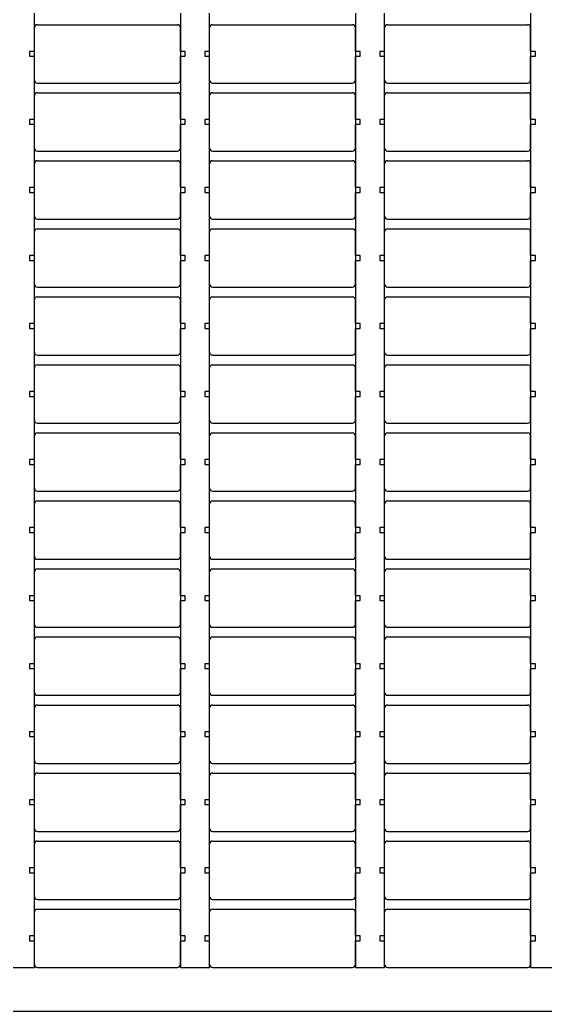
# Model space of a CAD drawing. Extents: x 0 to 438, y 0 to 206.
# Drawn here: x 120 to 174, y 0 to 102 of the extents above; entities that cross this region are included whole.
import ezdxf

# ---------------------------------------------------------------- set-up
doc = ezdxf.new("R2010")
doc.units = 0
for name, color, linetype in [('PLATE', 7, 'Continuous'), ('SAMPLE', 4, 'Continuous'), ('SEPARATOR', 1, 'Continuous'), ('TAB', 2, 'Continuous')]:
    doc.layers.add(name, color=color, linetype=linetype)

msp = doc.modelspace()

# ---------------------------------------------------------------- linework, layer by layer
at = {"layer": 'PLATE'}
msp.add_lwpolyline([(0, 0), (420, 0), (420, 197), (0, 197)], close=True, dxfattribs=at)
at = {"layer": 'SAMPLE'}
for p, q in [((121.5228, 101.3148), (121.5, 101.2)), ((121.5, 98.75), (121.5, 101.2)), ((121.5879, 101.4121), (121.5228, 101.3148)), ((121.6852, 101.4772), (121.5879, 101.4121)), ((121.8, 101.5), (121.6852, 101.4772)), ((121.8, 101.5), (136.2, 101.5)), ((136.3148, 101.4772), (136.2, 101.5)), ((136.4121, 101.4121), (136.3148, 101.4772)), ((136.4772, 101.3148), (136.4121, 101.4121)), ((136.5, 101.2), (136.4772, 101.3148)), ((136.5, 98.75), (136.5, 101.2)), ((139.5228, 101.3148), (139.5, 101.2)), ((139.5, 98.75), (139.5, 101.2)), ((139.5879, 101.4121), (139.5228, 101.3148)), ((139.6852, 101.4772), (139.5879, 101.4121)), ((139.8, 101.5), (139.6852, 101.4772)), ((139.8, 101.5), (154.2, 101.5)), ((154.3148, 101.4772), (154.2, 101.5)), ((154.4121, 101.4121), (154.3148, 101.4772)), ((154.4772, 101.3148), (154.4121, 101.4121)), ((154.5, 101.2), (154.4772, 101.3148)), ((154.5, 98.75), (154.5, 101.2)), ((157.5228, 101.3148), (157.5, 101.2)), ((157.5, 98.75), (157.5, 101.2)), ((157.5879, 101.4121), (157.5228, 101.3148)), ((157.6852, 101.4772), (157.5879, 101.4121)), ((157.8, 101.5), (157.6852, 101.4772)), ((157.8, 101.5), (172.2, 101.5)), ((172.3148, 101.4772), (172.2, 101.5)), ((172.4121, 101.4121), (172.3148, 101.4772)), ((172.4772, 101.3148), (172.4121, 101.4121)), ((172.5, 101.2), (172.4772, 101.3148)), ((172.5, 98.75), (172.5, 101.2)), ((121.5, 95.8), (121.5, 98.25)), ((136.5, 95.8), (136.5, 98.25)), ((139.5, 95.8), (139.5, 98.25)), ((154.5, 95.8), (154.5, 98.25)), ((157.5, 95.8), (157.5, 98.25)), ((172.5, 95.8), (172.5, 98.25)), ((121.5, 95.8), (121.5228, 95.6852)), ((121.5228, 95.6852), (121.5879, 95.5879)), ((121.5879, 95.5879), (121.6852, 95.5228)), ((121.6852, 95.5228), (121.8, 95.5)), ((121.8, 95.5), (136.2, 95.5)), ((136.2, 95.5), (136.3148, 95.5228)), ((136.3148, 95.5228), (136.4121, 95.5879)), ((136.4121, 95.5879), (136.4772, 95.6852)), ((136.4772, 95.6852), (136.5, 95.8)), ((139.5, 95.8), (139.5228, 95.6852)), ((139.5228, 95.6852), (139.5879, 95.5879)), ((139.5879, 95.5879), (139.6852, 95.5228)), ((139.6852, 95.5228), (139.8, 95.5)), ((139.8, 95.5), (154.2, 95.5)), ((154.2, 95.5), (154.3148, 95.5228)), ((154.3148, 95.5228), (154.4121, 95.5879)), ((154.4121, 95.5879), (154.4772, 95.6852)), ((154.4772, 95.6852), (154.5, 95.8)), ((157.5, 95.8), (157.5228, 95.6852)), ((157.5228, 95.6852), (157.5879, 95.5879)), ((157.5879, 95.5879), (157.6852, 95.5228)), ((157.6852, 95.5228), (157.8, 95.5)), ((157.8, 95.5), (172.2, 95.5)), ((172.2, 95.5), (172.3148, 95.5228)), ((172.3148, 95.5228), (172.4121, 95.5879)), ((172.4121, 95.5879), (172.4772, 95.6852)), ((172.4772, 95.6852), (172.5, 95.8)), ((121.5228, 94.3148), (121.5, 94.2)), ((121.5, 91.75), (121.5, 94.2)), ((121.5879, 94.4121), (121.5228, 94.3148)), ((121.6852, 94.4772), (121.5879, 94.4121)), ((121.8, 94.5), (121.6852, 94.4772)), ((121.8, 94.5), (136.2, 94.5)), ((136.3148, 94.4772), (136.2, 94.5)), ((136.4121, 94.4121), (136.3148, 94.4772)), ((136.4772, 94.3148), (136.4121, 94.4121)), ((136.5, 94.2), (136.4772, 94.3148)), ((136.5, 91.75), (136.5, 94.2)), ((139.5228, 94.3148), (139.5, 94.2)), ((139.5, 91.75), (139.5, 94.2)), ((139.5879, 94.4121), (139.5228, 94.3148)), ((139.6852, 94.4772), (139.5879, 94.4121)), ((139.8, 94.5), (139.6852, 94.4772)), ((139.8, 94.5), (154.2, 94.5)), ((154.3148, 94.4772), (154.2, 94.5)), ((154.4121, 94.4121), (154.3148, 94.4772)), ((154.4772, 94.3148), (154.4121, 94.4121)), ((154.5, 94.2), (154.4772, 94.3148)), ((154.5, 91.75), (154.5, 94.2)), ((157.5228, 94.3148), (157.5, 94.2)), ((157.5, 91.75), (157.5, 94.2)), ((157.5879, 94.4121), (157.5228, 94.3148)), ((157.6852, 94.4772), (157.5879, 94.4121)), ((157.8, 94.5), (157.6852, 94.4772)), ((157.8, 94.5), (172.2, 94.5)), ((172.3148, 94.4772), (172.2, 94.5)), ((172.4121, 94.4121), (172.3148, 94.4772)), ((172.4772, 94.3148), (172.4121, 94.4121)), ((172.5, 94.2), (172.4772, 94.3148)), ((172.5, 91.75), (172.5, 94.2)), ((121.5, 88.8), (121.5, 91.25)), ((136.5, 88.8), (136.5, 91.25)), ((139.5, 88.8), (139.5, 91.25)), ((154.5, 88.8), (154.5, 91.25)), ((157.5, 88.8), (157.5, 91.25)), ((172.5, 88.8), (172.5, 91.25)), ((121.5, 88.8), (121.5228, 88.6852)), ((136.4772, 88.6852), (136.5, 88.8)), ((139.5, 88.8), (139.5228, 88.6852)), ((154.4772, 88.6852), (154.5, 88.8)), ((157.5, 88.8), (157.5228, 88.6852)), ((172.4772, 88.6852), (172.5, 88.8)), ((121.5228, 88.6852), (121.5879, 88.5879)), ((121.5879, 88.5879), (121.6852, 88.5228)), ((121.6852, 88.5228), (121.8, 88.5)), ((121.8, 88.5), (136.2, 88.5)), ((136.2, 88.5), (136.3148, 88.5228)), ((136.3148, 88.5228), (136.4121, 88.5879)), ((136.4121, 88.5879), (136.4772, 88.6852)), ((139.5228, 88.6852), (139.5879, 88.5879)), ((139.5879, 88.5879), (139.6852, 88.5228)), ((139.6852, 88.5228), (139.8, 88.5)), ((139.8, 88.5), (154.2, 88.5)), ((154.2, 88.5), (154.3148, 88.5228)), ((154.3148, 88.5228), (154.4121, 88.5879)), ((154.4121, 88.5879), (154.4772, 88.6852)), ((157.5228, 88.6852), (157.5879, 88.5879)), ((157.5879, 88.5879), (157.6852, 88.5228)), ((157.6852, 88.5228), (157.8, 88.5)), ((157.8, 88.5), (172.2, 88.5)), ((172.2, 88.5), (172.3148, 88.5228)), ((172.3148, 88.5228), (172.4121, 88.5879)), ((172.4121, 88.5879), (172.4772, 88.6852)), ((121.5228, 87.3148), (121.5, 87.2)), ((121.5, 84.75), (121.5, 87.2)), ((121.5879, 87.4121), (121.5228, 87.3148)), ((121.6852, 87.4772), (121.5879, 87.4121)), ((121.8, 87.5), (121.6852, 87.4772)), ((121.8, 87.5), (136.2, 87.5)), ((136.3148, 87.4772), (136.2, 87.5)), ((136.4121, 87.4121), (136.3148, 87.4772)), ((136.4772, 87.3148), (136.4121, 87.4121)), ((136.5, 87.2), (136.4772, 87.3148)), ((136.5, 84.75), (136.5, 87.2)), ((139.5228, 87.3148), (139.5, 87.2)), ((139.5, 84.75), (139.5, 87.2)), ((139.5879, 87.4121), (139.5228, 87.3148)), ((139.6852, 87.4772), (139.5879, 87.4121)), ((139.8, 87.5), (139.6852, 87.4772)), ((139.8, 87.5), (154.2, 87.5)), ((154.3148, 87.4772), (154.2, 87.5)), ((154.4121, 87.4121), (154.3148, 87.4772)), ((154.4772, 87.3148), (154.4121, 87.4121)), ((154.5, 87.2), (154.4772, 87.3148)), ((154.5, 84.75), (154.5, 87.2)), ((157.5228, 87.3148), (157.5, 87.2)), ((157.5, 84.75), (157.5, 87.2)), ((157.5879, 87.4121), (157.5228, 87.3148)), ((157.6852, 87.4772), (157.5879, 87.4121)), ((157.8, 87.5), (157.6852, 87.4772)), ((157.8, 87.5), (172.2, 87.5)), ((172.3148, 87.4772), (172.2, 87.5)), ((172.4121, 87.4121), (172.3148, 87.4772)), ((172.4772, 87.3148), (172.4121, 87.4121)), ((172.5, 87.2), (172.4772, 87.3148)), ((172.5, 84.75), (172.5, 87.2)), ((121.5, 81.8), (121.5, 84.25)), ((136.5, 81.8), (136.5, 84.25)), ((139.5, 81.8), (139.5, 84.25)), ((154.5, 81.8), (154.5, 84.25)), ((157.5, 81.8), (157.5, 84.25)), ((172.5, 81.8), (172.5, 84.25)), ((121.5, 81.8), (121.5228, 81.6852)), ((121.5228, 81.6852), (121.5879, 81.5879)), ((136.4121, 81.5879), (136.4772, 81.6852)), ((136.4772, 81.6852), (136.5, 81.8)), ((139.5, 81.8), (139.5228, 81.6852)), ((139.5228, 81.6852), (139.5879, 81.5879)), ((154.4121, 81.5879), (154.4772, 81.6852)), ((154.4772, 81.6852), (154.5, 81.8)), ((157.5, 81.8), (157.5228, 81.6852)), ((157.5228, 81.6852), (157.5879, 81.5879)), ((172.4121, 81.5879), (172.4772, 81.6852)), ((172.4772, 81.6852), (172.5, 81.8)), ((121.5879, 81.5879), (121.6852, 81.5228)), ((121.6852, 81.5228), (121.8, 81.5)), ((121.8, 81.5), (136.2, 81.5)), ((136.2, 81.5), (136.3148, 81.5228)), ((136.3148, 81.5228), (136.4121, 81.5879)), ((139.5879, 81.5879), (139.6852, 81.5228)), ((139.6852, 81.5228), (139.8, 81.5)), ((139.8, 81.5), (154.2, 81.5)), ((154.2, 81.5), (154.3148, 81.5228)), ((154.3148, 81.5228), (154.4121, 81.5879)), ((157.5879, 81.5879), (157.6852, 81.5228)), ((157.6852, 81.5228), (157.8, 81.5)), ((157.8, 81.5), (172.2, 81.5)), ((172.2, 81.5), (172.3148, 81.5228)), ((172.3148, 81.5228), (172.4121, 81.5879)), ((121.5228, 80.3148), (121.5, 80.2)), ((121.5, 77.75), (121.5, 80.2)), ((121.5879, 80.4121), (121.5228, 80.3148)), ((121.6852, 80.4772), (121.5879, 80.4121)), ((121.8, 80.5), (121.6852, 80.4772)), ((121.8, 80.5), (136.2, 80.5)), ((136.3148, 80.4772), (136.2, 80.5)), ((136.4121, 80.4121), (136.3148, 80.4772)), ((136.4772, 80.3148), (136.4121, 80.4121)), ((136.5, 80.2), (136.4772, 80.3148)), ((136.5, 77.75), (136.5, 80.2)), ((139.5228, 80.3148), (139.5, 80.2)), ((139.5, 77.75), (139.5, 80.2)), ((139.5879, 80.4121), (139.5228, 80.3148)), ((139.6852, 80.4772), (139.5879, 80.4121)), ((139.8, 80.5), (139.6852, 80.4772)), ((139.8, 80.5), (154.2, 80.5)), ((154.3148, 80.4772), (154.2, 80.5)), ((154.4121, 80.4121), (154.3148, 80.4772)), ((154.4772, 80.3148), (154.4121, 80.4121)), ((154.5, 80.2), (154.4772, 80.3148)), ((154.5, 77.75), (154.5, 80.2)), ((157.5228, 80.3148), (157.5, 80.2)), ((157.5, 77.75), (157.5, 80.2)), ((157.5879, 80.4121), (157.5228, 80.3148)), ((157.6852, 80.4772), (157.5879, 80.4121)), ((157.8, 80.5), (157.6852, 80.4772)), ((157.8, 80.5), (172.2, 80.5)), ((172.3148, 80.4772), (172.2, 80.5)), ((172.4121, 80.4121), (172.3148, 80.4772)), ((172.4772, 80.3148), (172.4121, 80.4121)), ((172.5, 80.2), (172.4772, 80.3148)), ((172.5, 77.75), (172.5, 80.2)), ((121.5, 74.8), (121.5, 77.25)), ((136.5, 74.8), (136.5, 77.25)), ((139.5, 74.8), (139.5, 77.25)), ((154.5, 74.8), (154.5, 77.25)), ((157.5, 74.8), (157.5, 77.25)), ((172.5, 74.8), (172.5, 77.25)), ((121.5, 74.8), (121.5228, 74.6852)), ((121.5228, 74.6852), (121.5879, 74.5879)), ((121.5879, 74.5879), (121.6852, 74.5228)), ((121.6852, 74.5228), (121.8, 74.5)), ((121.8, 74.5), (136.2, 74.5)), ((136.2, 74.5), (136.3148, 74.5228)), ((136.3148, 74.5228), (136.4121, 74.5879)), ((136.4121, 74.5879), (136.4772, 74.6852)), ((136.4772, 74.6852), (136.5, 74.8)), ((139.5, 74.8), (139.5228, 74.6852)), ((139.5228, 74.6852), (139.5879, 74.5879)), ((139.5879, 74.5879), (139.6852, 74.5228)), ((139.6852, 74.5228), (139.8, 74.5)), ((139.8, 74.5), (154.2, 74.5)), ((154.2, 74.5), (154.3148, 74.5228)), ((154.3148, 74.5228), (154.4121, 74.5879)), ((154.4121, 74.5879), (154.4772, 74.6852)), ((154.4772, 74.6852), (154.5, 74.8)), ((157.5, 74.8), (157.5228, 74.6852)), ((157.5228, 74.6852), (157.5879, 74.5879)), ((157.5879, 74.5879), (157.6852, 74.5228)), ((157.6852, 74.5228), (157.8, 74.5)), ((157.8, 74.5), (172.2, 74.5)), ((172.2, 74.5), (172.3148, 74.5228)), ((172.3148, 74.5228), (172.4121, 74.5879)), ((172.4121, 74.5879), (172.4772, 74.6852)), ((172.4772, 74.6852), (172.5, 74.8)), ((121.6852, 73.4772), (121.5879, 73.4121)), ((121.8, 73.5), (121.6852, 73.4772)), ((121.8, 73.5), (136.2, 73.5)), ((136.3148, 73.4772), (136.2, 73.5)), ((136.4121, 73.4121), (136.3148, 73.4772)), ((139.6852, 73.4772), (139.5879, 73.4121)), ((139.8, 73.5), (139.6852, 73.4772)), ((139.8, 73.5), (154.2, 73.5)), ((154.3148, 73.4772), (154.2, 73.5)), ((154.4121, 73.4121), (154.3148, 73.4772)), ((157.6852, 73.4772), (157.5879, 73.4121)), ((157.8, 73.5), (157.6852, 73.4772)), ((157.8, 73.5), (172.2, 73.5)), ((172.3148, 73.4772), (172.2, 73.5)), ((172.4121, 73.4121), (172.3148, 73.4772)), ((121.5228, 73.3148), (121.5, 73.2)), ((121.5, 70.75), (121.5, 73.2)), ((121.5879, 73.4121), (121.5228, 73.3148)), ((136.4772, 73.3148), (136.4121, 73.4121)), ((136.5, 73.2), (136.4772, 73.3148)), ((136.5, 70.75), (136.5, 73.2)), ((139.5228, 73.3148), (139.5, 73.2)), ((139.5, 70.75), (139.5, 73.2)), ((139.5879, 73.4121), (139.5228, 73.3148)), ((154.4772, 73.3148), (154.4121, 73.4121)), ((154.5, 73.2), (154.4772, 73.3148)), ((154.5, 70.75), (154.5, 73.2)), ((157.5228, 73.3148), (157.5, 73.2)), ((157.5, 70.75), (157.5, 73.2)), ((157.5879, 73.4121), (157.5228, 73.3148)), ((172.4772, 73.3148), (172.4121, 73.4121)), ((172.5, 73.2), (172.4772, 73.3148)), ((172.5, 70.75), (172.5, 73.2)), ((121.5, 67.8), (121.5, 70.25)), ((136.5, 67.8), (136.5, 70.25)), ((139.5, 67.8), (139.5, 70.25)), ((154.5, 67.8), (154.5, 70.25)), ((157.5, 67.8), (157.5, 70.25)), ((172.5, 67.8), (172.5, 70.25)), ((121.5, 67.8), (121.5228, 67.6852)), ((121.5228, 67.6852), (121.5879, 67.5879)), ((121.5879, 67.5879), (121.6852, 67.5228)), ((121.6852, 67.5228), (121.8, 67.5)), ((121.8, 67.5), (136.2, 67.5)), ((136.2, 67.5), (136.3148, 67.5228)), ((136.3148, 67.5228), (136.4121, 67.5879)), ((136.4121, 67.5879), (136.4772, 67.6852)), ((136.4772, 67.6852), (136.5, 67.8)), ((139.5, 67.8), (139.5228, 67.6852)), ((139.5228, 67.6852), (139.5879, 67.5879)), ((139.5879, 67.5879), (139.6852, 67.5228)), ((139.6852, 67.5228), (139.8, 67.5)), ((139.8, 67.5), (154.2, 67.5)), ((154.2, 67.5), (154.3148, 67.5228)), ((154.3148, 67.5228), (154.4121, 67.5879)), ((154.4121, 67.5879), (154.4772, 67.6852)), ((154.4772, 67.6852), (154.5, 67.8)), ((157.5, 67.8), (157.5228, 67.6852)), ((157.5228, 67.6852), (157.5879, 67.5879)), ((157.5879, 67.5879), (157.6852, 67.5228)), ((157.6852, 67.5228), (157.8, 67.5)), ((157.8, 67.5), (172.2, 67.5)), ((172.2, 67.5), (172.3148, 67.5228)), ((172.3148, 67.5228), (172.4121, 67.5879)), ((172.4121, 67.5879), (172.4772, 67.6852)), ((172.4772, 67.6852), (172.5, 67.8)), ((121.5228, 66.3148), (121.5, 66.2)), ((121.5879, 66.4121), (121.5228, 66.3148)), ((121.6852, 66.4772), (121.5879, 66.4121)), ((121.8, 66.5), (121.6852, 66.4772)), ((121.8, 66.5), (136.2, 66.5)), ((136.3148, 66.4772), (136.2, 66.5)), ((136.4121, 66.4121), (136.3148, 66.4772)), ((136.4772, 66.3148), (136.4121, 66.4121)), ((136.5, 66.2), (136.4772, 66.3148)), ((139.5228, 66.3148), (139.5, 66.2)), ((139.5879, 66.4121), (139.5228, 66.3148)), ((139.6852, 66.4772), (139.5879, 66.4121)), ((139.8, 66.5), (139.6852, 66.4772)), ((139.8, 66.5), (154.2, 66.5)), ((154.3148, 66.4772), (154.2, 66.5)), ((154.4121, 66.4121), (154.3148, 66.4772)), ((154.4772, 66.3148), (154.4121, 66.4121)), ((154.5, 66.2), (154.4772, 66.3148)), ((157.5228, 66.3148), (157.5, 66.2)), ((157.5879, 66.4121), (157.5228, 66.3148)), ((157.6852, 66.4772), (157.5879, 66.4121)), ((157.8, 66.5), (157.6852, 66.4772)), ((157.8, 66.5), (172.2, 66.5)), ((172.3148, 66.4772), (172.2, 66.5)), ((172.4121, 66.4121), (172.3148, 66.4772)), ((172.4772, 66.3148), (172.4121, 66.4121)), ((172.5, 66.2), (172.4772, 66.3148)), ((121.5, 63.75), (121.5, 66.2)), ((136.5, 63.75), (136.5, 66.2)), ((139.5, 63.75), (139.5, 66.2)), ((154.5, 63.75), (154.5, 66.2)), ((157.5, 63.75), (157.5, 66.2)), ((172.5, 63.75), (172.5, 66.2)), ((121.5, 60.8), (121.5, 63.25)), ((136.5, 60.8), (136.5, 63.25)), ((139.5, 60.8), (139.5, 63.25)), ((154.5, 60.8), (154.5, 63.25)), ((157.5, 60.8), (157.5, 63.25)), ((172.5, 60.8), (172.5, 63.25)), ((121.5, 60.8), (121.5228, 60.6852)), ((121.5228, 60.6852), (121.5879, 60.5879)), ((121.5879, 60.5879), (121.6852, 60.5228)), ((121.6852, 60.5228), (121.8, 60.5)), ((121.8, 60.5), (136.2, 60.5)), ((136.2, 60.5), (136.3148, 60.5228)), ((136.3148, 60.5228), (136.4121, 60.5879)), ((136.4121, 60.5879), (136.4772, 60.6852)), ((136.4772, 60.6852), (136.5, 60.8)), ((139.5, 60.8), (139.5228, 60.6852)), ((139.5228, 60.6852), (139.5879, 60.5879)), ((139.5879, 60.5879), (139.6852, 60.5228)), ((139.6852, 60.5228), (139.8, 60.5)), ((139.8, 60.5), (154.2, 60.5)), ((154.2, 60.5), (154.3148, 60.5228)), ((154.3148, 60.5228), (154.4121, 60.5879)), ((154.4121, 60.5879), (154.4772, 60.6852)), ((154.4772, 60.6852), (154.5, 60.8)), ((157.5, 60.8), (157.5228, 60.6852)), ((157.5228, 60.6852), (157.5879, 60.5879)), ((157.5879, 60.5879), (157.6852, 60.5228)), ((157.6852, 60.5228), (157.8, 60.5)), ((157.8, 60.5), (172.2, 60.5)), ((172.2, 60.5), (172.3148, 60.5228)), ((172.3148, 60.5228), (172.4121, 60.5879)), ((172.4121, 60.5879), (172.4772, 60.6852)), ((172.4772, 60.6852), (172.5, 60.8)), ((121.5228, 59.3148), (121.5, 59.2)), ((121.5, 56.75), (121.5, 59.2)), ((121.5879, 59.4121), (121.5228, 59.3148)), ((121.6852, 59.4772), (121.5879, 59.4121)), ((121.8, 59.5), (121.6852, 59.4772)), ((121.8, 59.5), (136.2, 59.5)), ((136.3148, 59.4772), (136.2, 59.5)), ((136.4121, 59.4121), (136.3148, 59.4772)), ((136.4772, 59.3148), (136.4121, 59.4121)), ((136.5, 59.2), (136.4772, 59.3148)), ((136.5, 56.75), (136.5, 59.2)), ((139.5228, 59.3148), (139.5, 59.2)), ((139.5, 56.75), (139.5, 59.2)), ((139.5879, 59.4121), (139.5228, 59.3148)), ((139.6852, 59.4772), (139.5879, 59.4121)), ((139.8, 59.5), (139.6852, 59.4772)), ((139.8, 59.5), (154.2, 59.5)), ((154.3148, 59.4772), (154.2, 59.5)), ((154.4121, 59.4121), (154.3148, 59.4772)), ((154.4772, 59.3148), (154.4121, 59.4121)), ((154.5, 59.2), (154.4772, 59.3148)), ((154.5, 56.75), (154.5, 59.2)), ((157.5228, 59.3148), (157.5, 59.2)), ((157.5, 56.75), (157.5, 59.2)), ((157.5879, 59.4121), (157.5228, 59.3148)), ((157.6852, 59.4772), (157.5879, 59.4121)), ((157.8, 59.5), (157.6852, 59.4772)), ((157.8, 59.5), (172.2, 59.5)), ((172.3148, 59.4772), (172.2, 59.5)), ((172.4121, 59.4121), (172.3148, 59.4772)), ((172.4772, 59.3148), (172.4121, 59.4121)), ((172.5, 59.2), (172.4772, 59.3148)), ((172.5, 56.75), (172.5, 59.2)), ((121.5, 53.8), (121.5, 56.25)), ((136.5, 53.8), (136.5, 56.25)), ((139.5, 53.8), (139.5, 56.25)), ((154.5, 53.8), (154.5, 56.25)), ((157.5, 53.8), (157.5, 56.25)), ((172.5, 53.8), (172.5, 56.25)), ((121.5, 53.8), (121.5228, 53.6852)), ((121.5228, 53.6852), (121.5879, 53.5879)), ((121.5879, 53.5879), (121.6852, 53.5228)), ((121.6852, 53.5228), (121.8, 53.5)), ((121.8, 53.5), (136.2, 53.5)), ((136.2, 53.5), (136.3148, 53.5228)), ((136.3148, 53.5228), (136.4121, 53.5879)), ((136.4121, 53.5879), (136.4772, 53.6852)), ((136.4772, 53.6852), (136.5, 53.8)), ((139.5, 53.8), (139.5228, 53.6852)), ((139.5228, 53.6852), (139.5879, 53.5879)), ((139.5879, 53.5879), (139.6852, 53.5228)), ((139.6852, 53.5228), (139.8, 53.5)), ((139.8, 53.5), (154.2, 53.5)), ((154.2, 53.5), (154.3148, 53.5228)), ((154.3148, 53.5228), (154.4121, 53.5879)), ((154.4121, 53.5879), (154.4772, 53.6852)), ((154.4772, 53.6852), (154.5, 53.8)), ((157.5, 53.8), (157.5228, 53.6852)), ((157.5228, 53.6852), (157.5879, 53.5879)), ((157.5879, 53.5879), (157.6852, 53.5228)), ((157.6852, 53.5228), (157.8, 53.5)), ((157.8, 53.5), (172.2, 53.5)), ((172.2, 53.5), (172.3148, 53.5228)), ((172.3148, 53.5228), (172.4121, 53.5879)), ((172.4121, 53.5879), (172.4772, 53.6852)), ((172.4772, 53.6852), (172.5, 53.8)), ((121.5228, 52.3148), (121.5, 52.2)), ((121.5, 49.75), (121.5, 52.2)), ((121.5879, 52.4121), (121.5228, 52.3148)), ((121.6852, 52.4772), (121.5879, 52.4121)), ((121.8, 52.5), (121.6852, 52.4772)), ((121.8, 52.5), (136.2, 52.5)), ((136.3148, 52.4772), (136.2, 52.5)), ((136.4121, 52.4121), (136.3148, 52.4772)), ((136.4772, 52.3148), (136.4121, 52.4121)), ((136.5, 52.2), (136.4772, 52.3148)), ((136.5, 49.75), (136.5, 52.2)), ((139.5228, 52.3148), (139.5, 52.2)), ((139.5, 49.75), (139.5, 52.2)), ((139.5879, 52.4121), (139.5228, 52.3148)), ((139.6852, 52.4772), (139.5879, 52.4121)), ((139.8, 52.5), (139.6852, 52.4772)), ((139.8, 52.5), (154.2, 52.5)), ((154.3148, 52.4772), (154.2, 52.5)), ((154.4121, 52.4121), (154.3148, 52.4772)), ((154.4772, 52.3148), (154.4121, 52.4121)), ((154.5, 52.2), (154.4772, 52.3148)), ((154.5, 49.75), (154.5, 52.2)), ((157.5228, 52.3148), (157.5, 52.2)), ((157.5, 49.75), (157.5, 52.2)), ((157.5879, 52.4121), (157.5228, 52.3148)), ((157.6852, 52.4772), (157.5879, 52.4121)), ((157.8, 52.5), (157.6852, 52.4772)), ((157.8, 52.5), (172.2, 52.5)), ((172.3148, 52.4772), (172.2, 52.5)), ((172.4121, 52.4121), (172.3148, 52.4772)), ((172.4772, 52.3148), (172.4121, 52.4121)), ((172.5, 52.2), (172.4772, 52.3148)), ((172.5, 49.75), (172.5, 52.2)), ((121.5, 46.8), (121.5, 49.25)), ((136.5, 46.8), (136.5, 49.25)), ((139.5, 46.8), (139.5, 49.25)), ((154.5, 46.8), (154.5, 49.25)), ((157.5, 46.8), (157.5, 49.25)), ((172.5, 46.8), (172.5, 49.25)), ((121.5, 46.8), (121.5228, 46.6852)), ((121.5228, 46.6852), (121.5879, 46.5879)), ((121.5879, 46.5879), (121.6852, 46.5228)), ((121.6852, 46.5228), (121.8, 46.5)), ((121.8, 46.5), (136.2, 46.5)), ((136.2, 46.5), (136.3148, 46.5228)), ((136.3148, 46.5228), (136.4121, 46.5879)), ((136.4121, 46.5879), (136.4772, 46.6852)), ((136.4772, 46.6852), (136.5, 46.8)), ((139.5, 46.8), (139.5228, 46.6852)), ((139.5228, 46.6852), (139.5879, 46.5879)), ((139.5879, 46.5879), (139.6852, 46.5228)), ((139.6852, 46.5228), (139.8, 46.5)), ((139.8, 46.5), (154.2, 46.5)), ((154.2, 46.5), (154.3148, 46.5228)), ((154.3148, 46.5228), (154.4121, 46.5879)), ((154.4121, 46.5879), (154.4772, 46.6852)), ((154.4772, 46.6852), (154.5, 46.8)), ((157.5, 46.8), (157.5228, 46.6852)), ((157.5228, 46.6852), (157.5879, 46.5879)), ((157.5879, 46.5879), (157.6852, 46.5228)), ((157.6852, 46.5228), (157.8, 46.5)), ((157.8, 46.5), (172.2, 46.5)), ((172.2, 46.5), (172.3148, 46.5228)), ((172.3148, 46.5228), (172.4121, 46.5879)), ((172.4121, 46.5879), (172.4772, 46.6852)), ((172.4772, 46.6852), (172.5, 46.8)), ((121.5228, 45.3148), (121.5, 45.2)), ((121.5, 42.75), (121.5, 45.2)), ((121.5879, 45.4121), (121.5228, 45.3148)), ((121.6852, 45.4772), (121.5879, 45.4121)), ((121.8, 45.5), (121.6852, 45.4772)), ((121.8, 45.5), (136.2, 45.5)), ((136.3148, 45.4772), (136.2, 45.5)), ((136.4121, 45.4121), (136.3148, 45.4772)), ((136.4772, 45.3148), (136.4121, 45.4121)), ((136.5, 45.2), (136.4772, 45.3148)), ((136.5, 42.75), (136.5, 45.2)), ((139.5228, 45.3148), (139.5, 45.2)), ((139.5, 42.75), (139.5, 45.2)), ((139.5879, 45.4121), (139.5228, 45.3148)), ((139.6852, 45.4772), (139.5879, 45.4121)), ((139.8, 45.5), (139.6852, 45.4772)), ((139.8, 45.5), (154.2, 45.5)), ((154.3148, 45.4772), (154.2, 45.5)), ((154.4121, 45.4121), (154.3148, 45.4772)), ((154.4772, 45.3148), (154.4121, 45.4121)), ((154.5, 45.2), (154.4772, 45.3148)), ((154.5, 42.75), (154.5, 45.2)), ((157.5228, 45.3148), (157.5, 45.2)), ((157.5, 42.75), (157.5, 45.2)), ((157.5879, 45.4121), (157.5228, 45.3148)), ((157.6852, 45.4772), (157.5879, 45.4121)), ((157.8, 45.5), (157.6852, 45.4772)), ((157.8, 45.5), (172.2, 45.5)), ((172.3148, 45.4772), (172.2, 45.5)), ((172.4121, 45.4121), (172.3148, 45.4772)), ((172.4772, 45.3148), (172.4121, 45.4121)), ((172.5, 45.2), (172.4772, 45.3148)), ((172.5, 42.75), (172.5, 45.2)), ((121.5, 39.8), (121.5, 42.25)), ((136.5, 39.8), (136.5, 42.25)), ((139.5, 39.8), (139.5, 42.25)), ((154.5, 39.8), (154.5, 42.25)), ((157.5, 39.8), (157.5, 42.25)), ((172.5, 39.8), (172.5, 42.25)), ((121.5, 39.8), (121.5228, 39.6852)), ((136.4772, 39.6852), (136.5, 39.8)), ((139.5, 39.8), (139.5228, 39.6852)), ((154.4772, 39.6852), (154.5, 39.8)), ((157.5, 39.8), (157.5228, 39.6852)), ((172.4772, 39.6852), (172.5, 39.8)), ((121.5228, 39.6852), (121.5879, 39.5879)), ((121.5879, 39.5879), (121.6852, 39.5228)), ((121.6852, 39.5228), (121.8, 39.5)), ((121.8, 39.5), (136.2, 39.5)), ((136.2, 39.5), (136.3148, 39.5228)), ((136.3148, 39.5228), (136.4121, 39.5879)), ((136.4121, 39.5879), (136.4772, 39.6852)), ((139.5228, 39.6852), (139.5879, 39.5879)), ((139.5879, 39.5879), (139.6852, 39.5228)), ((139.6852, 39.5228), (139.8, 39.5)), ((139.8, 39.5), (154.2, 39.5)), ((154.2, 39.5), (154.3148, 39.5228)), ((154.3148, 39.5228), (154.4121, 39.5879)), ((154.4121, 39.5879), (154.4772, 39.6852)), ((157.5228, 39.6852), (157.5879, 39.5879)), ((157.5879, 39.5879), (157.6852, 39.5228)), ((157.6852, 39.5228), (157.8, 39.5)), ((157.8, 39.5), (172.2, 39.5)), ((172.2, 39.5), (172.3148, 39.5228)), ((172.3148, 39.5228), (172.4121, 39.5879)), ((172.4121, 39.5879), (172.4772, 39.6852)), ((121.5228, 38.3148), (121.5, 38.2)), ((121.5, 35.75), (121.5, 38.2)), ((121.5879, 38.4121), (121.5228, 38.3148)), ((121.6852, 38.4772), (121.5879, 38.4121)), ((121.8, 38.5), (121.6852, 38.4772)), ((121.8, 38.5), (136.2, 38.5)), ((136.3148, 38.4772), (136.2, 38.5)), ((136.4121, 38.4121), (136.3148, 38.4772)), ((136.4772, 38.3148), (136.4121, 38.4121)), ((136.5, 38.2), (136.4772, 38.3148)), ((136.5, 35.75), (136.5, 38.2)), ((139.5228, 38.3148), (139.5, 38.2)), ((139.5, 35.75), (139.5, 38.2)), ((139.5879, 38.4121), (139.5228, 38.3148)), ((139.6852, 38.4772), (139.5879, 38.4121)), ((139.8, 38.5), (139.6852, 38.4772)), ((139.8, 38.5), (154.2, 38.5)), ((154.3148, 38.4772), (154.2, 38.5)), ((154.4121, 38.4121), (154.3148, 38.4772)), ((154.4772, 38.3148), (154.4121, 38.4121)), ((154.5, 38.2), (154.4772, 38.3148)), ((154.5, 35.75), (154.5, 38.2)), ((157.5228, 38.3148), (157.5, 38.2)), ((157.5, 35.75), (157.5, 38.2)), ((157.5879, 38.4121), (157.5228, 38.3148)), ((157.6852, 38.4772), (157.5879, 38.4121)), ((157.8, 38.5), (157.6852, 38.4772)), ((157.8, 38.5), (172.2, 38.5)), ((172.3148, 38.4772), (172.2, 38.5)), ((172.4121, 38.4121), (172.3148, 38.4772)), ((172.4772, 38.3148), (172.4121, 38.4121)), ((172.5, 38.2), (172.4772, 38.3148)), ((172.5, 35.75), (172.5, 38.2)), ((121.5, 32.8), (121.5, 35.25)), ((136.5, 32.8), (136.5, 35.25)), ((139.5, 32.8), (139.5, 35.25)), ((154.5, 32.8), (154.5, 35.25)), ((157.5, 32.8), (157.5, 35.25)), ((172.5, 32.8), (172.5, 35.25)), ((121.5, 32.8), (121.5228, 32.6852)), ((121.5228, 32.6852), (121.5879, 32.5879)), ((136.4121, 32.5879), (136.4772, 32.6852)), ((136.4772, 32.6852), (136.5, 32.8)), ((139.5, 32.8), (139.5228, 32.6852)), ((139.5228, 32.6852), (139.5879, 32.5879)), ((154.4121, 32.5879), (154.4772, 32.6852)), ((154.4772, 32.6852), (154.5, 32.8)), ((157.5, 32.8), (157.5228, 32.6852)), ((157.5228, 32.6852), (157.5879, 32.5879)), ((172.4121, 32.5879), (172.4772, 32.6852)), ((172.4772, 32.6852), (172.5, 32.8)), ((121.5879, 32.5879), (121.6852, 32.5228)), ((121.6852, 32.5228), (121.8, 32.5)), ((121.8, 32.5), (136.2, 32.5)), ((136.2, 32.5), (136.3148, 32.5228)), ((136.3148, 32.5228), (136.4121, 32.5879)), ((139.5879, 32.5879), (139.6852, 32.5228)), ((139.6852, 32.5228), (139.8, 32.5)), ((139.8, 32.5), (154.2, 32.5)), ((154.2, 32.5), (154.3148, 32.5228)), ((154.3148, 32.5228), (154.4121, 32.5879)), ((157.5879, 32.5879), (157.6852, 32.5228)), ((157.6852, 32.5228), (157.8, 32.5)), ((157.8, 32.5), (172.2, 32.5)), ((172.2, 32.5), (172.3148, 32.5228)), ((172.3148, 32.5228), (172.4121, 32.5879)), ((121.5228, 31.3148), (121.5, 31.2)), ((121.5, 28.75), (121.5, 31.2)), ((121.5879, 31.4121), (121.5228, 31.3148)), ((121.6852, 31.4772), (121.5879, 31.4121)), ((121.8, 31.5), (121.6852, 31.4772)), ((121.8, 31.5), (136.2, 31.5)), ((136.3148, 31.4772), (136.2, 31.5)), ((136.4121, 31.4121), (136.3148, 31.4772)), ((136.4772, 31.3148), (136.4121, 31.4121)), ((136.5, 31.2), (136.4772, 31.3148)), ((136.5, 28.75), (136.5, 31.2)), ((139.5228, 31.3148), (139.5, 31.2)), ((139.5, 28.75), (139.5, 31.2)), ((139.5879, 31.4121), (139.5228, 31.3148)), ((139.6852, 31.4772), (139.5879, 31.4121)), ((139.8, 31.5), (139.6852, 31.4772)), ((139.8, 31.5), (154.2, 31.5)), ((154.3148, 31.4772), (154.2, 31.5)), ((154.4121, 31.4121), (154.3148, 31.4772)), ((154.4772, 31.3148), (154.4121, 31.4121)), ((154.5, 31.2), (154.4772, 31.3148)), ((154.5, 28.75), (154.5, 31.2)), ((157.5228, 31.3148), (157.5, 31.2)), ((157.5, 28.75), (157.5, 31.2)), ((157.5879, 31.4121), (157.5228, 31.3148)), ((157.6852, 31.4772), (157.5879, 31.4121)), ((157.8, 31.5), (157.6852, 31.4772)), ((157.8, 31.5), (172.2, 31.5)), ((172.3148, 31.4772), (172.2, 31.5)), ((172.4121, 31.4121), (172.3148, 31.4772)), ((172.4772, 31.3148), (172.4121, 31.4121)), ((172.5, 31.2), (172.4772, 31.3148)), ((172.5, 28.75), (172.5, 31.2)), ((121.5, 25.8), (121.5, 28.25)), ((136.5, 25.8), (136.5, 28.25)), ((139.5, 25.8), (139.5, 28.25)), ((154.5, 25.8), (154.5, 28.25)), ((157.5, 25.8), (157.5, 28.25)), ((172.5, 25.8), (172.5, 28.25)), ((121.5, 25.8), (121.5228, 25.6852)), ((121.5228, 25.6852), (121.5879, 25.5879)), ((121.5879, 25.5879), (121.6852, 25.5228)), ((121.6852, 25.5228), (121.8, 25.5)), ((121.8, 25.5), (136.2, 25.5)), ((136.2, 25.5), (136.3148, 25.5228)), ((136.3148, 25.5228), (136.4121, 25.5879)), ((136.4121, 25.5879), (136.4772, 25.6852)), ((136.4772, 25.6852), (136.5, 25.8)), ((139.5, 25.8), (139.5228, 25.6852)), ((139.5228, 25.6852), (139.5879, 25.5879)), ((139.5879, 25.5879), (139.6852, 25.5228)), ((139.6852, 25.5228), (139.8, 25.5)), ((139.8, 25.5), (154.2, 25.5)), ((154.2, 25.5), (154.3148, 25.5228)), ((154.3148, 25.5228), (154.4121, 25.5879)), ((154.4121, 25.5879), (154.4772, 25.6852)), ((154.4772, 25.6852), (154.5, 25.8)), ((157.5, 25.8), (157.5228, 25.6852)), ((157.5228, 25.6852), (157.5879, 25.5879)), ((157.5879, 25.5879), (157.6852, 25.5228)), ((157.6852, 25.5228), (157.8, 25.5)), ((157.8, 25.5), (172.2, 25.5)), ((172.2, 25.5), (172.3148, 25.5228)), ((172.3148, 25.5228), (172.4121, 25.5879)), ((172.4121, 25.5879), (172.4772, 25.6852)), ((172.4772, 25.6852), (172.5, 25.8)), ((121.8, 24.5), (121.6852, 24.4772)), ((121.8, 24.5), (136.2, 24.5)), ((136.3148, 24.4772), (136.2, 24.5)), ((139.8, 24.5), (139.6852, 24.4772)), ((139.8, 24.5), (154.2, 24.5)), ((154.3148, 24.4772), (154.2, 24.5)), ((157.8, 24.5), (157.6852, 24.4772)), ((157.8, 24.5), (172.2, 24.5)), ((172.3148, 24.4772), (172.2, 24.5)), ((121.5228, 24.3148), (121.5, 24.2)), ((121.5, 21.75), (121.5, 24.2)), ((121.5879, 24.4121), (121.5228, 24.3148)), ((121.6852, 24.4772), (121.5879, 24.4121)), ((136.4121, 24.4121), (136.3148, 24.4772)), ((136.4772, 24.3148), (136.4121, 24.4121)), ((136.5, 24.2), (136.4772, 24.3148)), ((136.5, 21.75), (136.5, 24.2)), ((139.5228, 24.3148), (139.5, 24.2)), ((139.5, 21.75), (139.5, 24.2)), ((139.5879, 24.4121), (139.5228, 24.3148)), ((139.6852, 24.4772), (139.5879, 24.4121)), ((154.4121, 24.4121), (154.3148, 24.4772)), ((154.4772, 24.3148), (154.4121, 24.4121)), ((154.5, 24.2), (154.4772, 24.3148)), ((154.5, 21.75), (154.5, 24.2)), ((157.5228, 24.3148), (157.5, 24.2)), ((157.5, 21.75), (157.5, 24.2)), ((157.5879, 24.4121), (157.5228, 24.3148)), ((157.6852, 24.4772), (157.5879, 24.4121)), ((172.4121, 24.4121), (172.3148, 24.4772)), ((172.4772, 24.3148), (172.4121, 24.4121)), ((172.5, 24.2), (172.4772, 24.3148)), ((172.5, 21.75), (172.5, 24.2)), ((121.5, 18.8), (121.5, 21.25)), ((136.5, 18.8), (136.5, 21.25)), ((139.5, 18.8), (139.5, 21.25)), ((154.5, 18.8), (154.5, 21.25)), ((157.5, 18.8), (157.5, 21.25)), ((172.5, 18.8), (172.5, 21.25)), ((121.5, 18.8), (121.5228, 18.6852)), ((121.5228, 18.6852), (121.5879, 18.5879)), ((121.5879, 18.5879), (121.6852, 18.5228)), ((121.6852, 18.5228), (121.8, 18.5)), ((121.8, 18.5), (136.2, 18.5)), ((136.2, 18.5), (136.3148, 18.5228)), ((136.3148, 18.5228), (136.4121, 18.5879)), ((136.4121, 18.5879), (136.4772, 18.6852)), ((136.4772, 18.6852), (136.5, 18.8)), ((139.5, 18.8), (139.5228, 18.6852)), ((139.5228, 18.6852), (139.5879, 18.5879)), ((139.5879, 18.5879), (139.6852, 18.5228)), ((139.6852, 18.5228), (139.8, 18.5)), ((139.8, 18.5), (154.2, 18.5)), ((154.2, 18.5), (154.3148, 18.5228)), ((154.3148, 18.5228), (154.4121, 18.5879)), ((154.4121, 18.5879), (154.4772, 18.6852)), ((154.4772, 18.6852), (154.5, 18.8)), ((157.5, 18.8), (157.5228, 18.6852)), ((157.5228, 18.6852), (157.5879, 18.5879)), ((157.5879, 18.5879), (157.6852, 18.5228)), ((157.6852, 18.5228), (157.8, 18.5)), ((157.8, 18.5), (172.2, 18.5)), ((172.2, 18.5), (172.3148, 18.5228)), ((172.3148, 18.5228), (172.4121, 18.5879)), ((172.4121, 18.5879), (172.4772, 18.6852)), ((172.4772, 18.6852), (172.5, 18.8)), ((121.5879, 17.4121), (121.5228, 17.3148)), ((121.6852, 17.4772), (121.5879, 17.4121)), ((121.8, 17.5), (121.6852, 17.4772)), ((121.8, 17.5), (136.2, 17.5)), ((136.3148, 17.4772), (136.2, 17.5)), ((136.4121, 17.4121), (136.3148, 17.4772)), ((136.4772, 17.3148), (136.4121, 17.4121)), ((139.5879, 17.4121), (139.5228, 17.3148)), ((139.6852, 17.4772), (139.5879, 17.4121)), ((139.8, 17.5), (139.6852, 17.4772)), ((139.8, 17.5), (154.2, 17.5)), ((154.3148, 17.4772), (154.2, 17.5)), ((154.4121, 17.4121), (154.3148, 17.4772)), ((154.4772, 17.3148), (154.4121, 17.4121)), ((157.5879, 17.4121), (157.5228, 17.3148)), ((157.6852, 17.4772), (157.5879, 17.4121)), ((157.8, 17.5), (157.6852, 17.4772)), ((157.8, 17.5), (172.2, 17.5)), ((172.3148, 17.4772), (172.2, 17.5)), ((172.4121, 17.4121), (172.3148, 17.4772)), ((172.4772, 17.3148), (172.4121, 17.4121)), ((121.5228, 17.3148), (121.5, 17.2)), ((121.5, 14.75), (121.5, 17.2)), ((136.5, 17.2), (136.4772, 17.3148)), ((136.5, 14.75), (136.5, 17.2)), ((139.5228, 17.3148), (139.5, 17.2)), ((139.5, 14.75), (139.5, 17.2)), ((154.5, 17.2), (154.4772, 17.3148)), ((154.5, 14.75), (154.5, 17.2)), ((157.5228, 17.3148), (157.5, 17.2)), ((157.5, 14.75), (157.5, 17.2)), ((172.5, 17.2), (172.4772, 17.3148)), ((172.5, 14.75), (172.5, 17.2)), ((121.5, 11.8), (121.5, 14.25)), ((136.5, 11.8), (136.5, 14.25)), ((139.5, 11.8), (139.5, 14.25)), ((154.5, 11.8), (154.5, 14.25)), ((157.5, 11.8), (157.5, 14.25)), ((172.5, 11.8), (172.5, 14.25)), ((121.5, 11.8), (121.5228, 11.6852)), ((121.5228, 11.6852), (121.5879, 11.5879)), ((121.5879, 11.5879), (121.6852, 11.5228)), ((121.6852, 11.5228), (121.8, 11.5)), ((121.8, 11.5), (136.2, 11.5)), ((136.2, 11.5), (136.3148, 11.5228)), ((136.3148, 11.5228), (136.4121, 11.5879)), ((136.4121, 11.5879), (136.4772, 11.6852)), ((136.4772, 11.6852), (136.5, 11.8)), ((139.5, 11.8), (139.5228, 11.6852)), ((139.5228, 11.6852), (139.5879, 11.5879)), ((139.5879, 11.5879), (139.6852, 11.5228)), ((139.6852, 11.5228), (139.8, 11.5)), ((139.8, 11.5), (154.2, 11.5)), ((154.2, 11.5), (154.3148, 11.5228)), ((154.3148, 11.5228), (154.4121, 11.5879)), ((154.4121, 11.5879), (154.4772, 11.6852)), ((154.4772, 11.6852), (154.5, 11.8)), ((157.5, 11.8), (157.5228, 11.6852)), ((157.5228, 11.6852), (157.5879, 11.5879)), ((157.5879, 11.5879), (157.6852, 11.5228)), ((157.6852, 11.5228), (157.8, 11.5)), ((157.8, 11.5), (172.2, 11.5)), ((172.2, 11.5), (172.3148, 11.5228)), ((172.3148, 11.5228), (172.4121, 11.5879)), ((172.4121, 11.5879), (172.4772, 11.6852)), ((172.4772, 11.6852), (172.5, 11.8)), ((121.5228, 10.3148), (121.5, 10.2)), ((121.5, 7.75), (121.5, 10.2)), ((121.5879, 10.4121), (121.5228, 10.3148)), ((121.6852, 10.4772), (121.5879, 10.4121)), ((121.8, 10.5), (121.6852, 10.4772)), ((121.8, 10.5), (136.2, 10.5)), ((136.3148, 10.4772), (136.2, 10.5)), ((136.4121, 10.4121), (136.3148, 10.4772)), ((136.4772, 10.3148), (136.4121, 10.4121)), ((136.5, 10.2), (136.4772, 10.3148)), ((136.5, 7.75), (136.5, 10.2)), ((139.5228, 10.3148), (139.5, 10.2)), ((139.5, 7.75), (139.5, 10.2)), ((139.5879, 10.4121), (139.5228, 10.3148)), ((139.6852, 10.4772), (139.5879, 10.4121)), ((139.8, 10.5), (139.6852, 10.4772)), ((139.8, 10.5), (154.2, 10.5)), ((154.3148, 10.4772), (154.2, 10.5)), ((154.4121, 10.4121), (154.3148, 10.4772)), ((154.4772, 10.3148), (154.4121, 10.4121)), ((154.5, 10.2), (154.4772, 10.3148)), ((154.5, 7.75), (154.5, 10.2)), ((157.5228, 10.3148), (157.5, 10.2)), ((157.5, 7.75), (157.5, 10.2)), ((157.5879, 10.4121), (157.5228, 10.3148)), ((157.6852, 10.4772), (157.5879, 10.4121)), ((157.8, 10.5), (157.6852, 10.4772)), ((157.8, 10.5), (172.2, 10.5)), ((172.3148, 10.4772), (172.2, 10.5)), ((172.4121, 10.4121), (172.3148, 10.4772)), ((172.4772, 10.3148), (172.4121, 10.4121)), ((172.5, 10.2), (172.4772, 10.3148)), ((172.5, 7.75), (172.5, 10.2)), ((121.5, 4.8), (121.5, 7.25)), ((136.5, 4.8), (136.5, 7.25)), ((139.5, 4.8), (139.5, 7.25)), ((154.5, 4.8), (154.5, 7.25)), ((157.5, 4.8), (157.5, 7.25)), ((172.5, 4.8), (172.5, 7.25)), ((121.5, 4.8), (121.5228, 4.6852)), ((121.5228, 4.6852), (121.5879, 4.5879)), ((121.5879, 4.5879), (121.6852, 4.5228)), ((121.6852, 4.5228), (121.8, 4.5)), ((121.8, 4.5), (136.2, 4.5)), ((136.2, 4.5), (136.3148, 4.5228)), ((136.3148, 4.5228), (136.4121, 4.5879)), ((136.4121, 4.5879), (136.4772, 4.6852)), ((136.4772, 4.6852), (136.5, 4.8)), ((139.5, 4.8), (139.5228, 4.6852)), ((139.5228, 4.6852), (139.5879, 4.5879)), ((139.5879, 4.5879), (139.6852, 4.5228)), ((139.6852, 4.5228), (139.8, 4.5)), ((139.8, 4.5), (154.2, 4.5)), ((154.2, 4.5), (154.3148, 4.5228)), ((154.3148, 4.5228), (154.4121, 4.5879)), ((154.4121, 4.5879), (154.4772, 4.6852)), ((154.4772, 4.6852), (154.5, 4.8)), ((157.5, 4.8), (157.5228, 4.6852)), ((157.5228, 4.6852), (157.5879, 4.5879)), ((157.5879, 4.5879), (157.6852, 4.5228)), ((157.6852, 4.5228), (157.8, 4.5)), ((157.8, 4.5), (172.2, 4.5)), ((172.2, 4.5), (172.3148, 4.5228)), ((172.3148, 4.5228), (172.4121, 4.5879)), ((172.4121, 4.5879), (172.4772, 4.6852)), ((172.4772, 4.6852), (172.5, 4.8))]:
    msp.add_line(p, q, dxfattribs=at)
at = {"layer": 'SEPARATOR'}
for points in [[(118.5, 4.5), (121.5, 4.5), (121.5, 192.5), (118.5, 192.5)], [(136.5, 4.5), (139.5, 4.5), (139.5, 192.5), (136.5, 192.5)], [(154.5, 4.5), (157.5, 4.5), (157.5, 192.5), (154.5, 192.5)], [(172.5, 4.5), (175.5, 4.5), (175.5, 192.5), (172.5, 192.5)]]:
    msp.add_lwpolyline(points, close=True, dxfattribs=at)
at = {"layer": 'TAB'}
for points in [[(121, 98.25), (121.5, 98.25), (121.5, 98.75), (121, 98.75)], [(136.5, 98.25), (137, 98.25), (137, 98.75), (136.5, 98.75)], [(139, 98.25), (139.5, 98.25), (139.5, 98.75), (139, 98.75)], [(154.5, 98.25), (155, 98.25), (155, 98.75), (154.5, 98.75)], [(157, 98.25), (157.5, 98.25), (157.5, 98.75), (157, 98.75)], [(172.5, 98.25), (173, 98.25), (173, 98.75), (172.5, 98.75)], [(121, 91.25), (121.5, 91.25), (121.5, 91.75), (121, 91.75)], [(136.5, 91.25), (137, 91.25), (137, 91.75), (136.5, 91.75)], [(139, 91.25), (139.5, 91.25), (139.5, 91.75), (139, 91.75)], [(154.5, 91.25), (155, 91.25), (155, 91.75), (154.5, 91.75)], [(157, 91.25), (157.5, 91.25), (157.5, 91.75), (157, 91.75)], [(172.5, 91.25), (173, 91.25), (173, 91.75), (172.5, 91.75)], [(121, 84.25), (121.5, 84.25), (121.5, 84.75), (121, 84.75)], [(136.5, 84.25), (137, 84.25), (137, 84.75), (136.5, 84.75)], [(139, 84.25), (139.5, 84.25), (139.5, 84.75), (139, 84.75)], [(154.5, 84.25), (155, 84.25), (155, 84.75), (154.5, 84.75)], [(157, 84.25), (157.5, 84.25), (157.5, 84.75), (157, 84.75)], [(172.5, 84.25), (173, 84.25), (173, 84.75), (172.5, 84.75)], [(121, 77.25), (121.5, 77.25), (121.5, 77.75), (121, 77.75)], [(136.5, 77.25), (137, 77.25), (137, 77.75), (136.5, 77.75)], [(139, 77.25), (139.5, 77.25), (139.5, 77.75), (139, 77.75)], [(154.5, 77.25), (155, 77.25), (155, 77.75), (154.5, 77.75)], [(157, 77.25), (157.5, 77.25), (157.5, 77.75), (157, 77.75)], [(172.5, 77.25), (173, 77.25), (173, 77.75), (172.5, 77.75)], [(121, 70.25), (121.5, 70.25), (121.5, 70.75), (121, 70.75)], [(136.5, 70.25), (137, 70.25), (137, 70.75), (136.5, 70.75)], [(139, 70.25), (139.5, 70.25), (139.5, 70.75), (139, 70.75)], [(154.5, 70.25), (155, 70.25), (155, 70.75), (154.5, 70.75)], [(157, 70.25), (157.5, 70.25), (157.5, 70.75), (157, 70.75)], [(172.5, 70.25), (173, 70.25), (173, 70.75), (172.5, 70.75)], [(121, 63.25), (121.5, 63.25), (121.5, 63.75), (121, 63.75)], [(136.5, 63.25), (137, 63.25), (137, 63.75), (136.5, 63.75)], [(139, 63.25), (139.5, 63.25), (139.5, 63.75), (139, 63.75)], [(154.5, 63.25), (155, 63.25), (155, 63.75), (154.5, 63.75)], [(157, 63.25), (157.5, 63.25), (157.5, 63.75), (157, 63.75)], [(172.5, 63.25), (173, 63.25), (173, 63.75), (172.5, 63.75)], [(121, 56.25), (121.5, 56.25), (121.5, 56.75), (121, 56.75)], [(136.5, 56.25), (137, 56.25), (137, 56.75), (136.5, 56.75)], [(139, 56.25), (139.5, 56.25), (139.5, 56.75), (139, 56.75)], [(154.5, 56.25), (155, 56.25), (155, 56.75), (154.5, 56.75)], [(157, 56.25), (157.5, 56.25), (157.5, 56.75), (157, 56.75)], [(172.5, 56.25), (173, 56.25), (173, 56.75), (172.5, 56.75)], [(121, 49.25), (121.5, 49.25), (121.5, 49.75), (121, 49.75)], [(136.5, 49.25), (137, 49.25), (137, 49.75), (136.5, 49.75)], [(139, 49.25), (139.5, 49.25), (139.5, 49.75), (139, 49.75)], [(154.5, 49.25), (155, 49.25), (155, 49.75), (154.5, 49.75)], [(157, 49.25), (157.5, 49.25), (157.5, 49.75), (157, 49.75)], [(172.5, 49.25), (173, 49.25), (173, 49.75), (172.5, 49.75)], [(121, 42.25), (121.5, 42.25), (121.5, 42.75), (121, 42.75)], [(136.5, 42.25), (137, 42.25), (137, 42.75), (136.5, 42.75)], [(139, 42.25), (139.5, 42.25), (139.5, 42.75), (139, 42.75)], [(154.5, 42.25), (155, 42.25), (155, 42.75), (154.5, 42.75)], [(157, 42.25), (157.5, 42.25), (157.5, 42.75), (157, 42.75)], [(172.5, 42.25), (173, 42.25), (173, 42.75), (172.5, 42.75)], [(121, 35.25), (121.5, 35.25), (121.5, 35.75), (121, 35.75)], [(136.5, 35.25), (137, 35.25), (137, 35.75), (136.5, 35.75)], [(139, 35.25), (139.5, 35.25), (139.5, 35.75), (139, 35.75)], [(154.5, 35.25), (155, 35.25), (155, 35.75), (154.5, 35.75)], [(157, 35.25), (157.5, 35.25), (157.5, 35.75), (157, 35.75)], [(172.5, 35.25), (173, 35.25), (173, 35.75), (172.5, 35.75)], [(121, 28.25), (121.5, 28.25), (121.5, 28.75), (121, 28.75)], [(136.5, 28.25), (137, 28.25), (137, 28.75), (136.5, 28.75)], [(139, 28.25), (139.5, 28.25), (139.5, 28.75), (139, 28.75)], [(154.5, 28.25), (155, 28.25), (155, 28.75), (154.5, 28.75)], [(157, 28.25), (157.5, 28.25), (157.5, 28.75), (157, 28.75)], [(172.5, 28.25), (173, 28.25), (173, 28.75), (172.5, 28.75)], [(121, 21.25), (121.5, 21.25), (121.5, 21.75), (121, 21.75)], [(136.5, 21.25), (137, 21.25), (137, 21.75), (136.5, 21.75)], [(139, 21.25), (139.5, 21.25), (139.5, 21.75), (139, 21.75)], [(154.5, 21.25), (155, 21.25), (155, 21.75), (154.5, 21.75)], [(157, 21.25), (157.5, 21.25), (157.5, 21.75), (157, 21.75)], [(172.5, 21.25), (173, 21.25), (173, 21.75), (172.5, 21.75)], [(121, 14.25), (121.5, 14.25), (121.5, 14.75), (121, 14.75)], [(136.5, 14.25), (137, 14.25), (137, 14.75), (136.5, 14.75)], [(139, 14.25), (139.5, 14.25), (139.5, 14.75), (139, 14.75)], [(154.5, 14.25), (155, 14.25), (155, 14.75), (154.5, 14.75)], [(157, 14.25), (157.5, 14.25), (157.5, 14.75), (157, 14.75)], [(172.5, 14.25), (173, 14.25), (173, 14.75), (172.5, 14.75)], [(121, 7.25), (121.5, 7.25), (121.5, 7.75), (121, 7.75)], [(136.5, 7.25), (137, 7.25), (137, 7.75), (136.5, 7.75)], [(139, 7.25), (139.5, 7.25), (139.5, 7.75), (139, 7.75)], [(154.5, 7.25), (155, 7.25), (155, 7.75), (154.5, 7.75)], [(157, 7.25), (157.5, 7.25), (157.5, 7.75), (157, 7.75)], [(172.5, 7.25), (173, 7.25), (173, 7.75), (172.5, 7.75)]]:
    msp.add_lwpolyline(points, close=True, dxfattribs=at)

doc.saveas('drawing.dxf')
